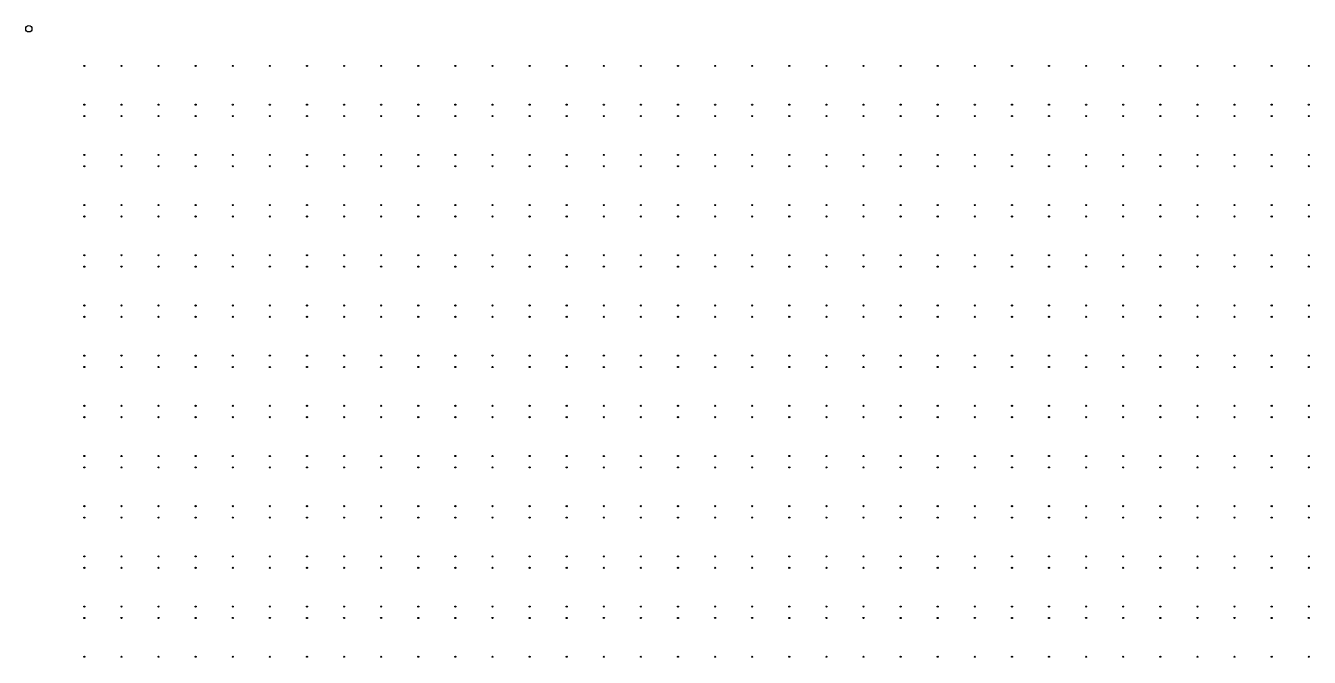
# Model space of a CAD drawing. Extents: x 50 to 173, y 50 to 173.
# Drawn here: x 49.9 to 110.9, y 142.5 to 172.6 of the extents above; entities that cross this region are included whole.
import ezdxf

# ---------------------------------------------------------------- set-up
doc = ezdxf.new("R2010")
doc.units = 0
doc.layers.get('0').update_dxf_attribs({"color": 255, "linetype": 'continuous'})

msp = doc.modelspace()

# ---------------------------------------------------------------- linework, layer by layer
msp.add_circle((50, 172.4), 0.15)
at = {"layer": 'PET'}
for centre in [(52.641, 170.635), (54.406, 170.635), (56.171, 170.635), (57.935, 170.635), (59.7, 170.635), (61.465, 170.635), (63.229, 170.635), (64.994, 170.635), (66.759, 170.635), (68.524, 170.635), (70.288, 170.635), (72.053, 170.635), (73.818, 170.635), (75.582, 170.635), (77.347, 170.635), (79.112, 170.635), (80.876, 170.635), (82.641, 170.635), (84.406, 170.635), (86.171, 170.635), (87.935, 170.635), (89.7, 170.635), (91.465, 170.635), (93.229, 170.635), (94.994, 170.635), (96.759, 170.635), (98.524, 170.635), (100.288, 170.635), (102.053, 170.635), (103.818, 170.635), (105.582, 170.635), (107.347, 170.635), (109.112, 170.635), (110.876, 170.635), (52.641, 168.788), (54.406, 168.788), (56.171, 168.788), (57.935, 168.788), (59.7, 168.788), (61.465, 168.788), (63.229, 168.788), (64.994, 168.788), (66.759, 168.788), (68.524, 168.788), (70.288, 168.788), (72.053, 168.788), (73.818, 168.788), (75.582, 168.788), (77.347, 168.788), (79.112, 168.788), (80.876, 168.788), (82.641, 168.788), (84.406, 168.788), (86.171, 168.788), (87.935, 168.788), (89.7, 168.788), (91.465, 168.788), (93.229, 168.788), (94.994, 168.788), (96.759, 168.788), (98.524, 168.788), (100.288, 168.788), (102.053, 168.788), (103.818, 168.788), (105.582, 168.788), (107.347, 168.788), (109.112, 168.788), (110.876, 168.788), (52.641, 168.247), (54.406, 168.247), (56.171, 168.247), (57.935, 168.247), (59.7, 168.247), (61.465, 168.247), (63.229, 168.247), (64.994, 168.247), (66.759, 168.247), (68.524, 168.247), (70.288, 168.247), (72.053, 168.247), (73.818, 168.247), (75.582, 168.247), (77.347, 168.247), (79.112, 168.247), (80.876, 168.247), (82.641, 168.247), (84.406, 168.247), (86.171, 168.247), (87.935, 168.247), (89.7, 168.247), (91.465, 168.247), (93.229, 168.247), (94.994, 168.247), (96.759, 168.247), (98.524, 168.247), (100.288, 168.247), (102.053, 168.247), (103.818, 168.247), (105.582, 168.247), (107.347, 168.247), (109.112, 168.247), (110.876, 168.247), (52.641, 166.4), (54.406, 166.4), (56.171, 166.4), (57.935, 166.4), (59.7, 166.4), (61.465, 166.4), (63.229, 166.4), (64.994, 166.4), (66.759, 166.4), (68.524, 166.4), (70.288, 166.4), (72.053, 166.4), (73.818, 166.4), (75.582, 166.4), (77.347, 166.4), (79.112, 166.4), (80.876, 166.4), (82.641, 166.4), (84.406, 166.4), (86.171, 166.4), (87.935, 166.4), (89.7, 166.4), (91.465, 166.4), (93.229, 166.4), (94.994, 166.4), (96.759, 166.4), (98.524, 166.4), (100.288, 166.4), (102.053, 166.4), (103.818, 166.4), (105.582, 166.4), (107.347, 166.4), (109.112, 166.4), (110.876, 166.4), (52.641, 165.859), (54.406, 165.859), (56.171, 165.859), (57.935, 165.859), (59.7, 165.859), (61.465, 165.859), (63.229, 165.859), (64.994, 165.859), (66.759, 165.859), (68.524, 165.859), (70.288, 165.859), (72.053, 165.859), (73.818, 165.859), (75.582, 165.859), (77.347, 165.859), (79.112, 165.859), (80.876, 165.859), (82.641, 165.859), (84.406, 165.859), (86.171, 165.859), (87.935, 165.859), (89.7, 165.859), (91.465, 165.859), (93.229, 165.859), (94.994, 165.859), (96.759, 165.859), (98.524, 165.859), (100.288, 165.859), (102.053, 165.859), (103.818, 165.859), (105.582, 165.859), (107.347, 165.859), (109.112, 165.859), (110.876, 165.859), (52.641, 164.012), (54.406, 164.012), (56.171, 164.012), (57.935, 164.012), (59.7, 164.012), (61.465, 164.012), (63.229, 164.012), (64.994, 164.012), (66.759, 164.012), (68.524, 164.012), (70.288, 164.012), (72.053, 164.012), (73.818, 164.012), (75.582, 164.012), (77.347, 164.012), (79.112, 164.012), (80.876, 164.012), (82.641, 164.012), (84.406, 164.012), (86.171, 164.012), (87.935, 164.012), (89.7, 164.012), (91.465, 164.012), (93.229, 164.012), (94.994, 164.012), (96.759, 164.012), (98.524, 164.012), (100.288, 164.012), (102.053, 164.012), (103.818, 164.012), (105.582, 164.012), (107.347, 164.012), (109.112, 164.012), (110.876, 164.012), (52.641, 163.471), (54.406, 163.471), (56.171, 163.471), (57.935, 163.471), (59.7, 163.471), (61.465, 163.471), (63.229, 163.471), (64.994, 163.471), (66.759, 163.471), (68.524, 163.471), (70.288, 163.471), (72.053, 163.471), (73.818, 163.471), (75.582, 163.471), (77.347, 163.471), (79.112, 163.471), (80.876, 163.471), (82.641, 163.471), (84.406, 163.471), (86.171, 163.471), (87.935, 163.471), (89.7, 163.471), (91.465, 163.471), (93.229, 163.471), (94.994, 163.471), (96.759, 163.471), (98.524, 163.471), (100.288, 163.471), (102.053, 163.471), (103.818, 163.471), (105.582, 163.471), (107.347, 163.471), (109.112, 163.471), (110.876, 163.471), (52.641, 161.624), (54.406, 161.624), (56.171, 161.624), (57.935, 161.624), (59.7, 161.624), (61.465, 161.624), (63.229, 161.624), (64.994, 161.624), (66.759, 161.624), (68.524, 161.624), (70.288, 161.624), (72.053, 161.624), (73.818, 161.624), (75.582, 161.624), (77.347, 161.624), (79.112, 161.624), (80.876, 161.624), (82.641, 161.624), (84.406, 161.624), (86.171, 161.624), (87.935, 161.624), (89.7, 161.624), (91.465, 161.624), (93.229, 161.624), (94.994, 161.624), (96.759, 161.624), (98.524, 161.624), (100.288, 161.624), (102.053, 161.624), (103.818, 161.624), (105.582, 161.624), (107.347, 161.624), (109.112, 161.624), (110.876, 161.624), (52.641, 161.082), (54.406, 161.082), (56.171, 161.082), (57.935, 161.082), (59.7, 161.082), (61.465, 161.082), (63.229, 161.082), (64.994, 161.082), (66.759, 161.082), (68.524, 161.082), (70.288, 161.082), (72.053, 161.082), (73.818, 161.082), (75.582, 161.082), (77.347, 161.082), (79.112, 161.082), (80.876, 161.082), (82.641, 161.082), (84.406, 161.082), (86.171, 161.082), (87.935, 161.082), (89.7, 161.082), (91.465, 161.082), (93.229, 161.082), (94.994, 161.082), (96.759, 161.082), (98.524, 161.082), (100.288, 161.082), (102.053, 161.082), (103.818, 161.082), (105.582, 161.082), (107.347, 161.082), (109.112, 161.082), (110.876, 161.082), (52.641, 159.235), (54.406, 159.235), (56.171, 159.235), (57.935, 159.235), (59.7, 159.235), (61.465, 159.235), (63.229, 159.235), (64.994, 159.235), (66.759, 159.235), (68.524, 159.235), (70.288, 159.235), (72.053, 159.235), (73.818, 159.235), (75.582, 159.235), (77.347, 159.235), (79.112, 159.235), (80.876, 159.235), (82.641, 159.235), (84.406, 159.235), (86.171, 159.235), (87.935, 159.235), (89.7, 159.235), (91.465, 159.235), (93.229, 159.235), (94.994, 159.235), (96.759, 159.235), (98.524, 159.235), (100.288, 159.235), (102.053, 159.235), (103.818, 159.235), (105.582, 159.235), (107.347, 159.235), (109.112, 159.235), (110.876, 159.235), (52.641, 158.694), (54.406, 158.694), (56.171, 158.694), (57.935, 158.694), (59.7, 158.694), (61.465, 158.694), (63.229, 158.694), (64.994, 158.694), (66.759, 158.694), (68.524, 158.694), (70.288, 158.694), (72.053, 158.694), (73.818, 158.694), (75.582, 158.694), (77.347, 158.694), (79.112, 158.694), (80.876, 158.694), (82.641, 158.694), (84.406, 158.694), (86.171, 158.694), (87.935, 158.694), (89.7, 158.694), (91.465, 158.694), (93.229, 158.694), (94.994, 158.694), (96.759, 158.694), (98.524, 158.694), (100.288, 158.694), (102.053, 158.694), (103.818, 158.694), (105.582, 158.694), (107.347, 158.694), (109.112, 158.694), (110.876, 158.694), (52.641, 156.847), (52.641, 156.306), (54.406, 156.847), (54.406, 156.306), (56.171, 156.847), (56.171, 156.306), (57.935, 156.847), (57.935, 156.306), (59.7, 156.847), (59.7, 156.306), (61.465, 156.847), (61.465, 156.306), (63.229, 156.847), (63.229, 156.306), (64.994, 156.847), (64.994, 156.306), (66.759, 156.847), (66.759, 156.306), (68.524, 156.847), (68.524, 156.306), (70.288, 156.847), (70.288, 156.306), (72.053, 156.847), (72.053, 156.306), (73.818, 156.847), (73.818, 156.306), (75.582, 156.847), (75.582, 156.306), (77.347, 156.847), (77.347, 156.306), (79.112, 156.847), (79.112, 156.306), (80.876, 156.847), (80.876, 156.306), (82.641, 156.847), (82.641, 156.306), (84.406, 156.847), (84.406, 156.306), (86.171, 156.847), (86.171, 156.306), (87.935, 156.847), (87.935, 156.306), (89.7, 156.847), (89.7, 156.306), (91.465, 156.847), (91.465, 156.306), (93.229, 156.847), (93.229, 156.306), (94.994, 156.847), (94.994, 156.306), (96.759, 156.847), (96.759, 156.306), (98.524, 156.847), (98.524, 156.306), (100.288, 156.847), (100.288, 156.306), (102.053, 156.847), (102.053, 156.306), (103.818, 156.847), (103.818, 156.306), (105.582, 156.847), (105.582, 156.306), (107.347, 156.847), (107.347, 156.306), (109.112, 156.847), (109.112, 156.306), (110.876, 156.847), (110.876, 156.306), (52.641, 154.459), (52.641, 153.918), (54.406, 154.459), (54.406, 153.918), (56.171, 154.459), (56.171, 153.918), (57.935, 154.459), (57.935, 153.918), (59.7, 154.459), (59.7, 153.918), (61.465, 154.459), (61.465, 153.918), (63.229, 154.459), (63.229, 153.918), (64.994, 154.459), (64.994, 153.918), (66.759, 154.459), (66.759, 153.918), (68.524, 154.459), (68.524, 153.918), (70.288, 154.459), (70.288, 153.918), (72.053, 154.459), (72.053, 153.918), (73.818, 154.459), (73.818, 153.918), (75.582, 154.459), (75.582, 153.918), (77.347, 154.459), (77.347, 153.918), (79.112, 154.459), (79.112, 153.918), (80.876, 154.459), (80.876, 153.918), (82.641, 154.459), (82.641, 153.918), (84.406, 154.459), (84.406, 153.918), (86.171, 154.459), (86.171, 153.918), (87.935, 154.459), (87.935, 153.918), (89.7, 154.459), (89.7, 153.918), (91.465, 154.459), (91.465, 153.918), (93.229, 154.459), (93.229, 153.918), (94.994, 154.459), (94.994, 153.918), (96.759, 154.459), (96.759, 153.918), (98.524, 154.459), (98.524, 153.918), (100.288, 154.459), (100.288, 153.918), (102.053, 154.459), (102.053, 153.918), (103.818, 154.459), (103.818, 153.918), (105.582, 154.459), (105.582, 153.918), (107.347, 154.459), (107.347, 153.918), (109.112, 154.459), (109.112, 153.918), (110.876, 154.459), (110.876, 153.918), (52.641, 152.071), (54.406, 152.071), (56.171, 152.071), (57.935, 152.071), (59.7, 152.071), (61.465, 152.071), (63.229, 152.071), (64.994, 152.071), (66.759, 152.071), (68.524, 152.071), (70.288, 152.071), (72.053, 152.071), (73.818, 152.071), (75.582, 152.071), (77.347, 152.071), (79.112, 152.071), (80.876, 152.071), (82.641, 152.071), (84.406, 152.071), (86.171, 152.071), (87.935, 152.071), (89.7, 152.071), (91.465, 152.071), (93.229, 152.071), (94.994, 152.071), (96.759, 152.071), (98.524, 152.071), (100.288, 152.071), (102.053, 152.071), (103.818, 152.071), (105.582, 152.071), (107.347, 152.071), (109.112, 152.071), (110.876, 152.071), (52.641, 151.529), (54.406, 151.529), (56.171, 151.529), (57.935, 151.529), (59.7, 151.529), (61.465, 151.529), (63.229, 151.529), (64.994, 151.529), (66.759, 151.529), (68.524, 151.529), (70.288, 151.529), (72.053, 151.529), (73.818, 151.529), (75.582, 151.529), (77.347, 151.529), (79.112, 151.529), (80.876, 151.529), (82.641, 151.529), (84.406, 151.529), (86.171, 151.529), (87.935, 151.529), (89.7, 151.529), (91.465, 151.529), (93.229, 151.529), (94.994, 151.529), (96.759, 151.529), (98.524, 151.529), (100.288, 151.529), (102.053, 151.529), (103.818, 151.529), (105.582, 151.529), (107.347, 151.529), (109.112, 151.529), (110.876, 151.529), (52.641, 149.682), (54.406, 149.682), (56.171, 149.682), (57.935, 149.682), (59.7, 149.682), (61.465, 149.682), (63.229, 149.682), (64.994, 149.682), (66.759, 149.682), (68.524, 149.682), (70.288, 149.682), (72.053, 149.682), (73.818, 149.682), (75.582, 149.682), (77.347, 149.682), (79.112, 149.682), (80.876, 149.682), (82.641, 149.682), (84.406, 149.682), (86.171, 149.682), (87.935, 149.682), (89.7, 149.682), (91.465, 149.682), (93.229, 149.682), (94.994, 149.682), (96.759, 149.682), (98.524, 149.682), (100.288, 149.682), (102.053, 149.682), (103.818, 149.682), (105.582, 149.682), (107.347, 149.682), (109.112, 149.682), (110.876, 149.682), (52.641, 149.141), (54.406, 149.141), (56.171, 149.141), (57.935, 149.141), (59.7, 149.141), (61.465, 149.141), (63.229, 149.141), (64.994, 149.141), (66.759, 149.141), (68.524, 149.141), (70.288, 149.141), (72.053, 149.141), (73.818, 149.141), (75.582, 149.141), (77.347, 149.141), (79.112, 149.141), (80.876, 149.141), (82.641, 149.141), (84.406, 149.141), (86.171, 149.141), (87.935, 149.141), (89.7, 149.141), (91.465, 149.141), (93.229, 149.141), (94.994, 149.141), (96.759, 149.141), (98.524, 149.141), (100.288, 149.141), (102.053, 149.141), (103.818, 149.141), (105.582, 149.141), (107.347, 149.141), (109.112, 149.141), (110.876, 149.141), (52.641, 147.294), (54.406, 147.294), (56.171, 147.294), (57.935, 147.294), (59.7, 147.294), (61.465, 147.294), (63.229, 147.294), (64.994, 147.294), (66.759, 147.294), (68.524, 147.294), (70.288, 147.294), (72.053, 147.294), (73.818, 147.294), (75.582, 147.294), (77.347, 147.294), (79.112, 147.294), (80.876, 147.294), (82.641, 147.294), (84.406, 147.294), (86.171, 147.294), (87.935, 147.294), (89.7, 147.294), (91.465, 147.294), (93.229, 147.294), (94.994, 147.294), (96.759, 147.294), (98.524, 147.294), (100.288, 147.294), (102.053, 147.294), (103.818, 147.294), (105.582, 147.294), (107.347, 147.294), (109.112, 147.294), (110.876, 147.294), (52.641, 146.753), (54.406, 146.753), (56.171, 146.753), (57.935, 146.753), (59.7, 146.753), (61.465, 146.753), (63.229, 146.753), (64.994, 146.753), (66.759, 146.753), (68.524, 146.753), (70.288, 146.753), (72.053, 146.753), (73.818, 146.753), (75.582, 146.753), (77.347, 146.753), (79.112, 146.753), (80.876, 146.753), (82.641, 146.753), (84.406, 146.753), (86.171, 146.753), (87.935, 146.753), (89.7, 146.753), (91.465, 146.753), (93.229, 146.753), (94.994, 146.753), (96.759, 146.753), (98.524, 146.753), (100.288, 146.753), (102.053, 146.753), (103.818, 146.753), (105.582, 146.753), (107.347, 146.753), (109.112, 146.753), (110.876, 146.753), (52.641, 144.906), (54.406, 144.906), (56.171, 144.906), (57.935, 144.906), (59.7, 144.906), (61.465, 144.906), (63.229, 144.906), (64.994, 144.906), (66.759, 144.906), (68.524, 144.906), (70.288, 144.906), (72.053, 144.906), (73.818, 144.906), (75.582, 144.906), (77.347, 144.906), (79.112, 144.906), (80.876, 144.906), (82.641, 144.906), (84.406, 144.906), (86.171, 144.906), (87.935, 144.906), (89.7, 144.906), (91.465, 144.906), (93.229, 144.906), (94.994, 144.906), (96.759, 144.906), (98.524, 144.906), (100.288, 144.906), (102.053, 144.906), (103.818, 144.906), (105.582, 144.906), (107.347, 144.906), (109.112, 144.906), (110.876, 144.906), (52.641, 144.365), (54.406, 144.365), (56.171, 144.365), (57.935, 144.365), (59.7, 144.365), (61.465, 144.365), (63.229, 144.365), (64.994, 144.365), (66.759, 144.365), (68.524, 144.365), (70.288, 144.365), (72.053, 144.365), (73.818, 144.365), (75.582, 144.365), (77.347, 144.365), (79.112, 144.365), (80.876, 144.365), (82.641, 144.365), (84.406, 144.365), (86.171, 144.365), (87.935, 144.365), (89.7, 144.365), (91.465, 144.365), (93.229, 144.365), (94.994, 144.365), (96.759, 144.365), (98.524, 144.365), (100.288, 144.365), (102.053, 144.365), (103.818, 144.365), (105.582, 144.365), (107.347, 144.365), (109.112, 144.365), (110.876, 144.365), (52.641, 142.518), (54.406, 142.518), (56.171, 142.518), (57.935, 142.518), (59.7, 142.518), (61.465, 142.518), (63.229, 142.518), (64.994, 142.518), (66.759, 142.518), (68.524, 142.518), (70.288, 142.518), (72.053, 142.518), (73.818, 142.518), (75.582, 142.518), (77.347, 142.518), (79.112, 142.518), (80.876, 142.518), (82.641, 142.518), (84.406, 142.518), (86.171, 142.518), (87.935, 142.518), (89.7, 142.518), (91.465, 142.518), (93.229, 142.518), (94.994, 142.518), (96.759, 142.518), (98.524, 142.518), (100.288, 142.518), (102.053, 142.518), (103.818, 142.518), (105.582, 142.518), (107.347, 142.518), (109.112, 142.518), (110.876, 142.518)]:
    msp.add_circle(centre, 0.005, dxfattribs=at)
at = {"layer": 'V3'}
for centre in [(52.641, 170.635), (54.406, 170.635), (56.171, 170.635), (57.935, 170.635), (59.7, 170.635), (61.465, 170.635), (63.229, 170.635), (64.994, 170.635), (66.759, 170.635), (68.524, 170.635), (70.288, 170.635), (72.053, 170.635), (73.818, 170.635), (75.582, 170.635), (77.347, 170.635), (79.112, 170.635), (80.876, 170.635), (82.641, 170.635), (84.406, 170.635), (86.171, 170.635), (87.935, 170.635), (89.7, 170.635), (91.465, 170.635), (93.229, 170.635), (94.994, 170.635), (96.759, 170.635), (98.524, 170.635), (100.288, 170.635), (102.053, 170.635), (103.818, 170.635), (105.582, 170.635), (107.347, 170.635), (109.112, 170.635), (110.876, 170.635), (52.641, 168.788), (54.406, 168.788), (56.171, 168.788), (57.935, 168.788), (59.7, 168.788), (61.465, 168.788), (63.229, 168.788), (64.994, 168.788), (66.759, 168.788), (68.524, 168.788), (70.288, 168.788), (72.053, 168.788), (73.818, 168.788), (75.582, 168.788), (77.347, 168.788), (79.112, 168.788), (80.876, 168.788), (82.641, 168.788), (84.406, 168.788), (86.171, 168.788), (87.935, 168.788), (89.7, 168.788), (91.465, 168.788), (93.229, 168.788), (94.994, 168.788), (96.759, 168.788), (98.524, 168.788), (100.288, 168.788), (102.053, 168.788), (103.818, 168.788), (105.582, 168.788), (107.347, 168.788), (109.112, 168.788), (110.876, 168.788), (52.641, 168.247), (54.406, 168.247), (56.171, 168.247), (57.935, 168.247), (59.7, 168.247), (61.465, 168.247), (63.229, 168.247), (64.994, 168.247), (66.759, 168.247), (68.524, 168.247), (70.288, 168.247), (72.053, 168.247), (73.818, 168.247), (75.582, 168.247), (77.347, 168.247), (79.112, 168.247), (80.876, 168.247), (82.641, 168.247), (84.406, 168.247), (86.171, 168.247), (87.935, 168.247), (89.7, 168.247), (91.465, 168.247), (93.229, 168.247), (94.994, 168.247), (96.759, 168.247), (98.524, 168.247), (100.288, 168.247), (102.053, 168.247), (103.818, 168.247), (105.582, 168.247), (107.347, 168.247), (109.112, 168.247), (110.876, 168.247), (52.641, 166.4), (54.406, 166.4), (56.171, 166.4), (57.935, 166.4), (59.7, 166.4), (61.465, 166.4), (63.229, 166.4), (64.994, 166.4), (66.759, 166.4), (68.524, 166.4), (70.288, 166.4), (72.053, 166.4), (73.818, 166.4), (75.582, 166.4), (77.347, 166.4), (79.112, 166.4), (80.876, 166.4), (82.641, 166.4), (84.406, 166.4), (86.171, 166.4), (87.935, 166.4), (89.7, 166.4), (91.465, 166.4), (93.229, 166.4), (94.994, 166.4), (96.759, 166.4), (98.524, 166.4), (100.288, 166.4), (102.053, 166.4), (103.818, 166.4), (105.582, 166.4), (107.347, 166.4), (109.112, 166.4), (110.876, 166.4), (52.641, 165.859), (54.406, 165.859), (56.171, 165.859), (57.935, 165.859), (59.7, 165.859), (61.465, 165.859), (63.229, 165.859), (64.994, 165.859), (66.759, 165.859), (68.524, 165.859), (70.288, 165.859), (72.053, 165.859), (73.818, 165.859), (75.582, 165.859), (77.347, 165.859), (79.112, 165.859), (80.876, 165.859), (82.641, 165.859), (84.406, 165.859), (86.171, 165.859), (87.935, 165.859), (89.7, 165.859), (91.465, 165.859), (93.229, 165.859), (94.994, 165.859), (96.759, 165.859), (98.524, 165.859), (100.288, 165.859), (102.053, 165.859), (103.818, 165.859), (105.582, 165.859), (107.347, 165.859), (109.112, 165.859), (110.876, 165.859), (52.641, 164.012), (54.406, 164.012), (56.171, 164.012), (57.935, 164.012), (59.7, 164.012), (61.465, 164.012), (63.229, 164.012), (64.994, 164.012), (66.759, 164.012), (68.524, 164.012), (70.288, 164.012), (72.053, 164.012), (73.818, 164.012), (75.582, 164.012), (77.347, 164.012), (79.112, 164.012), (80.876, 164.012), (82.641, 164.012), (84.406, 164.012), (86.171, 164.012), (87.935, 164.012), (89.7, 164.012), (91.465, 164.012), (93.229, 164.012), (94.994, 164.012), (96.759, 164.012), (98.524, 164.012), (100.288, 164.012), (102.053, 164.012), (103.818, 164.012), (105.582, 164.012), (107.347, 164.012), (109.112, 164.012), (110.876, 164.012), (52.641, 163.471), (54.406, 163.471), (56.171, 163.471), (57.935, 163.471), (59.7, 163.471), (61.465, 163.471), (63.229, 163.471), (64.994, 163.471), (66.759, 163.471), (68.524, 163.471), (70.288, 163.471), (72.053, 163.471), (73.818, 163.471), (75.582, 163.471), (77.347, 163.471), (79.112, 163.471), (80.876, 163.471), (82.641, 163.471), (84.406, 163.471), (86.171, 163.471), (87.935, 163.471), (89.7, 163.471), (91.465, 163.471), (93.229, 163.471), (94.994, 163.471), (96.759, 163.471), (98.524, 163.471), (100.288, 163.471), (102.053, 163.471), (103.818, 163.471), (105.582, 163.471), (107.347, 163.471), (109.112, 163.471), (110.876, 163.471), (52.641, 161.624), (54.406, 161.624), (56.171, 161.624), (57.935, 161.624), (59.7, 161.624), (61.465, 161.624), (63.229, 161.624), (64.994, 161.624), (66.759, 161.624), (68.524, 161.624), (70.288, 161.624), (72.053, 161.624), (73.818, 161.624), (75.582, 161.624), (77.347, 161.624), (79.112, 161.624), (80.876, 161.624), (82.641, 161.624), (84.406, 161.624), (86.171, 161.624), (87.935, 161.624), (89.7, 161.624), (91.465, 161.624), (93.229, 161.624), (94.994, 161.624), (96.759, 161.624), (98.524, 161.624), (100.288, 161.624), (102.053, 161.624), (103.818, 161.624), (105.582, 161.624), (107.347, 161.624), (109.112, 161.624), (110.876, 161.624), (52.641, 161.082), (54.406, 161.082), (56.171, 161.082), (57.935, 161.082), (59.7, 161.082), (61.465, 161.082), (63.229, 161.082), (64.994, 161.082), (66.759, 161.082), (68.524, 161.082), (70.288, 161.082), (72.053, 161.082), (73.818, 161.082), (75.582, 161.082), (77.347, 161.082), (79.112, 161.082), (80.876, 161.082), (82.641, 161.082), (84.406, 161.082), (86.171, 161.082), (87.935, 161.082), (89.7, 161.082), (91.465, 161.082), (93.229, 161.082), (94.994, 161.082), (96.759, 161.082), (98.524, 161.082), (100.288, 161.082), (102.053, 161.082), (103.818, 161.082), (105.582, 161.082), (107.347, 161.082), (109.112, 161.082), (110.876, 161.082), (52.641, 159.235), (54.406, 159.235), (56.171, 159.235), (57.935, 159.235), (59.7, 159.235), (61.465, 159.235), (63.229, 159.235), (64.994, 159.235), (66.759, 159.235), (68.524, 159.235), (70.288, 159.235), (72.053, 159.235), (73.818, 159.235), (75.582, 159.235), (77.347, 159.235), (79.112, 159.235), (80.876, 159.235), (82.641, 159.235), (84.406, 159.235), (86.171, 159.235), (87.935, 159.235), (89.7, 159.235), (91.465, 159.235), (93.229, 159.235), (94.994, 159.235), (96.759, 159.235), (98.524, 159.235), (100.288, 159.235), (102.053, 159.235), (103.818, 159.235), (105.582, 159.235), (107.347, 159.235), (109.112, 159.235), (110.876, 159.235), (52.641, 158.694), (54.406, 158.694), (56.171, 158.694), (57.935, 158.694), (59.7, 158.694), (61.465, 158.694), (63.229, 158.694), (64.994, 158.694), (66.759, 158.694), (68.524, 158.694), (70.288, 158.694), (72.053, 158.694), (73.818, 158.694), (75.582, 158.694), (77.347, 158.694), (79.112, 158.694), (80.876, 158.694), (82.641, 158.694), (84.406, 158.694), (86.171, 158.694), (87.935, 158.694), (89.7, 158.694), (91.465, 158.694), (93.229, 158.694), (94.994, 158.694), (96.759, 158.694), (98.524, 158.694), (100.288, 158.694), (102.053, 158.694), (103.818, 158.694), (105.582, 158.694), (107.347, 158.694), (109.112, 158.694), (110.876, 158.694), (52.641, 156.847), (52.641, 156.306), (54.406, 156.847), (54.406, 156.306), (56.171, 156.847), (56.171, 156.306), (57.935, 156.847), (57.935, 156.306), (59.7, 156.847), (59.7, 156.306), (61.465, 156.847), (61.465, 156.306), (63.229, 156.847), (63.229, 156.306), (64.994, 156.847), (64.994, 156.306), (66.759, 156.847), (66.759, 156.306), (68.524, 156.847), (68.524, 156.306), (70.288, 156.847), (70.288, 156.306), (72.053, 156.847), (72.053, 156.306), (73.818, 156.847), (73.818, 156.306), (75.582, 156.847), (75.582, 156.306), (77.347, 156.847), (77.347, 156.306), (79.112, 156.847), (79.112, 156.306), (80.876, 156.847), (80.876, 156.306), (82.641, 156.847), (82.641, 156.306), (84.406, 156.847), (84.406, 156.306), (86.171, 156.847), (86.171, 156.306), (87.935, 156.847), (87.935, 156.306), (89.7, 156.847), (89.7, 156.306), (91.465, 156.847), (91.465, 156.306), (93.229, 156.847), (93.229, 156.306), (94.994, 156.847), (94.994, 156.306), (96.759, 156.847), (96.759, 156.306), (98.524, 156.847), (98.524, 156.306), (100.288, 156.847), (100.288, 156.306), (102.053, 156.847), (102.053, 156.306), (103.818, 156.847), (103.818, 156.306), (105.582, 156.847), (105.582, 156.306), (107.347, 156.847), (107.347, 156.306), (109.112, 156.847), (109.112, 156.306), (110.876, 156.847), (110.876, 156.306), (52.641, 154.459), (54.406, 154.459), (56.171, 154.459), (57.935, 154.459), (59.7, 154.459), (61.465, 154.459), (63.229, 154.459), (64.994, 154.459), (66.759, 154.459), (68.524, 154.459), (70.288, 154.459), (72.053, 154.459), (73.818, 154.459), (75.582, 154.459), (77.347, 154.459), (79.112, 154.459), (80.876, 154.459), (82.641, 154.459), (84.406, 154.459), (86.171, 154.459), (87.935, 154.459), (89.7, 154.459), (91.465, 154.459), (93.229, 154.459), (94.994, 154.459), (96.759, 154.459), (98.524, 154.459), (100.288, 154.459), (102.053, 154.459), (103.818, 154.459), (105.582, 154.459), (107.347, 154.459), (109.112, 154.459), (110.876, 154.459), (52.641, 153.918), (54.406, 153.918), (56.171, 153.918), (57.935, 153.918), (59.7, 153.918), (61.465, 153.918), (63.229, 153.918), (64.994, 153.918), (66.759, 153.918), (68.524, 153.918), (70.288, 153.918), (72.053, 153.918), (73.818, 153.918), (75.582, 153.918), (77.347, 153.918), (79.112, 153.918), (80.876, 153.918), (82.641, 153.918), (84.406, 153.918), (86.171, 153.918), (87.935, 153.918), (89.7, 153.918), (91.465, 153.918), (93.229, 153.918), (94.994, 153.918), (96.759, 153.918), (98.524, 153.918), (100.288, 153.918), (102.053, 153.918), (103.818, 153.918), (105.582, 153.918), (107.347, 153.918), (109.112, 153.918), (110.876, 153.918), (52.641, 152.071), (54.406, 152.071), (56.171, 152.071), (57.935, 152.071), (59.7, 152.071), (61.465, 152.071), (63.229, 152.071), (64.994, 152.071), (66.759, 152.071), (68.524, 152.071), (70.288, 152.071), (72.053, 152.071), (73.818, 152.071), (75.582, 152.071), (77.347, 152.071), (79.112, 152.071), (80.876, 152.071), (82.641, 152.071), (84.406, 152.071), (86.171, 152.071), (87.935, 152.071), (89.7, 152.071), (91.465, 152.071), (93.229, 152.071), (94.994, 152.071), (96.759, 152.071), (98.524, 152.071), (100.288, 152.071), (102.053, 152.071), (103.818, 152.071), (105.582, 152.071), (107.347, 152.071), (109.112, 152.071), (110.876, 152.071), (52.641, 151.529), (54.406, 151.529), (56.171, 151.529), (57.935, 151.529), (59.7, 151.529), (61.465, 151.529), (63.229, 151.529), (64.994, 151.529), (66.759, 151.529), (68.524, 151.529), (70.288, 151.529), (72.053, 151.529), (73.818, 151.529), (75.582, 151.529), (77.347, 151.529), (79.112, 151.529), (80.876, 151.529), (82.641, 151.529), (84.406, 151.529), (86.171, 151.529), (87.935, 151.529), (89.7, 151.529), (91.465, 151.529), (93.229, 151.529), (94.994, 151.529), (96.759, 151.529), (98.524, 151.529), (100.288, 151.529), (102.053, 151.529), (103.818, 151.529), (105.582, 151.529), (107.347, 151.529), (109.112, 151.529), (110.876, 151.529), (52.641, 149.682), (54.406, 149.682), (56.171, 149.682), (57.935, 149.682), (59.7, 149.682), (61.465, 149.682), (63.229, 149.682), (64.994, 149.682), (66.759, 149.682), (68.524, 149.682), (70.288, 149.682), (72.053, 149.682), (73.818, 149.682), (75.582, 149.682), (77.347, 149.682), (79.112, 149.682), (80.876, 149.682), (82.641, 149.682), (84.406, 149.682), (86.171, 149.682), (87.935, 149.682), (89.7, 149.682), (91.465, 149.682), (93.229, 149.682), (94.994, 149.682), (96.759, 149.682), (98.524, 149.682), (100.288, 149.682), (102.053, 149.682), (103.818, 149.682), (105.582, 149.682), (107.347, 149.682), (109.112, 149.682), (110.876, 149.682), (52.641, 149.141), (54.406, 149.141), (56.171, 149.141), (57.935, 149.141), (59.7, 149.141), (61.465, 149.141), (63.229, 149.141), (64.994, 149.141), (66.759, 149.141), (68.524, 149.141), (70.288, 149.141), (72.053, 149.141), (73.818, 149.141), (75.582, 149.141), (77.347, 149.141), (79.112, 149.141), (80.876, 149.141), (82.641, 149.141), (84.406, 149.141), (86.171, 149.141), (87.935, 149.141), (89.7, 149.141), (91.465, 149.141), (93.229, 149.141), (94.994, 149.141), (96.759, 149.141), (98.524, 149.141), (100.288, 149.141), (102.053, 149.141), (103.818, 149.141), (105.582, 149.141), (107.347, 149.141), (109.112, 149.141), (110.876, 149.141), (52.641, 147.294), (54.406, 147.294), (56.171, 147.294), (57.935, 147.294), (59.7, 147.294), (61.465, 147.294), (63.229, 147.294), (64.994, 147.294), (66.759, 147.294), (68.524, 147.294), (70.288, 147.294), (72.053, 147.294), (73.818, 147.294), (75.582, 147.294), (77.347, 147.294), (79.112, 147.294), (80.876, 147.294), (82.641, 147.294), (84.406, 147.294), (86.171, 147.294), (87.935, 147.294), (89.7, 147.294), (91.465, 147.294), (93.229, 147.294), (94.994, 147.294), (96.759, 147.294), (98.524, 147.294), (100.288, 147.294), (102.053, 147.294), (103.818, 147.294), (105.582, 147.294), (107.347, 147.294), (109.112, 147.294), (110.876, 147.294), (52.641, 146.753), (54.406, 146.753), (56.171, 146.753), (57.935, 146.753), (59.7, 146.753), (61.465, 146.753), (63.229, 146.753), (64.994, 146.753), (66.759, 146.753), (68.524, 146.753), (70.288, 146.753), (72.053, 146.753), (73.818, 146.753), (75.582, 146.753), (77.347, 146.753), (79.112, 146.753), (80.876, 146.753), (82.641, 146.753), (84.406, 146.753), (86.171, 146.753), (87.935, 146.753), (89.7, 146.753), (91.465, 146.753), (93.229, 146.753), (94.994, 146.753), (96.759, 146.753), (98.524, 146.753), (100.288, 146.753), (102.053, 146.753), (103.818, 146.753), (105.582, 146.753), (107.347, 146.753), (109.112, 146.753), (110.876, 146.753), (52.641, 144.906), (54.406, 144.906), (56.171, 144.906), (57.935, 144.906), (59.7, 144.906), (61.465, 144.906), (63.229, 144.906), (64.994, 144.906), (66.759, 144.906), (68.524, 144.906), (70.288, 144.906), (72.053, 144.906), (73.818, 144.906), (75.582, 144.906), (77.347, 144.906), (79.112, 144.906), (80.876, 144.906), (82.641, 144.906), (84.406, 144.906), (86.171, 144.906), (87.935, 144.906), (89.7, 144.906), (91.465, 144.906), (93.229, 144.906), (94.994, 144.906), (96.759, 144.906), (98.524, 144.906), (100.288, 144.906), (102.053, 144.906), (103.818, 144.906), (105.582, 144.906), (107.347, 144.906), (109.112, 144.906), (110.876, 144.906), (52.641, 144.365), (54.406, 144.365), (56.171, 144.365), (57.935, 144.365), (59.7, 144.365), (61.465, 144.365), (63.229, 144.365), (64.994, 144.365), (66.759, 144.365), (68.524, 144.365), (70.288, 144.365), (72.053, 144.365), (73.818, 144.365), (75.582, 144.365), (77.347, 144.365), (79.112, 144.365), (80.876, 144.365), (82.641, 144.365), (84.406, 144.365), (86.171, 144.365), (87.935, 144.365), (89.7, 144.365), (91.465, 144.365), (93.229, 144.365), (94.994, 144.365), (96.759, 144.365), (98.524, 144.365), (100.288, 144.365), (102.053, 144.365), (103.818, 144.365), (105.582, 144.365), (107.347, 144.365), (109.112, 144.365), (110.876, 144.365), (52.641, 142.518), (54.406, 142.518), (56.171, 142.518), (57.935, 142.518), (59.7, 142.518), (61.465, 142.518), (63.229, 142.518), (64.994, 142.518), (66.759, 142.518), (68.524, 142.518), (70.288, 142.518), (72.053, 142.518), (73.818, 142.518), (75.582, 142.518), (77.347, 142.518), (79.112, 142.518), (80.876, 142.518), (82.641, 142.518), (84.406, 142.518), (86.171, 142.518), (87.935, 142.518), (89.7, 142.518), (91.465, 142.518), (93.229, 142.518), (94.994, 142.518), (96.759, 142.518), (98.524, 142.518), (100.288, 142.518), (102.053, 142.518), (103.818, 142.518), (105.582, 142.518), (107.347, 142.518), (109.112, 142.518), (110.876, 142.518)]:
    msp.add_circle(centre, 0.0267, dxfattribs=at)

doc.saveas('drawing.dxf')
